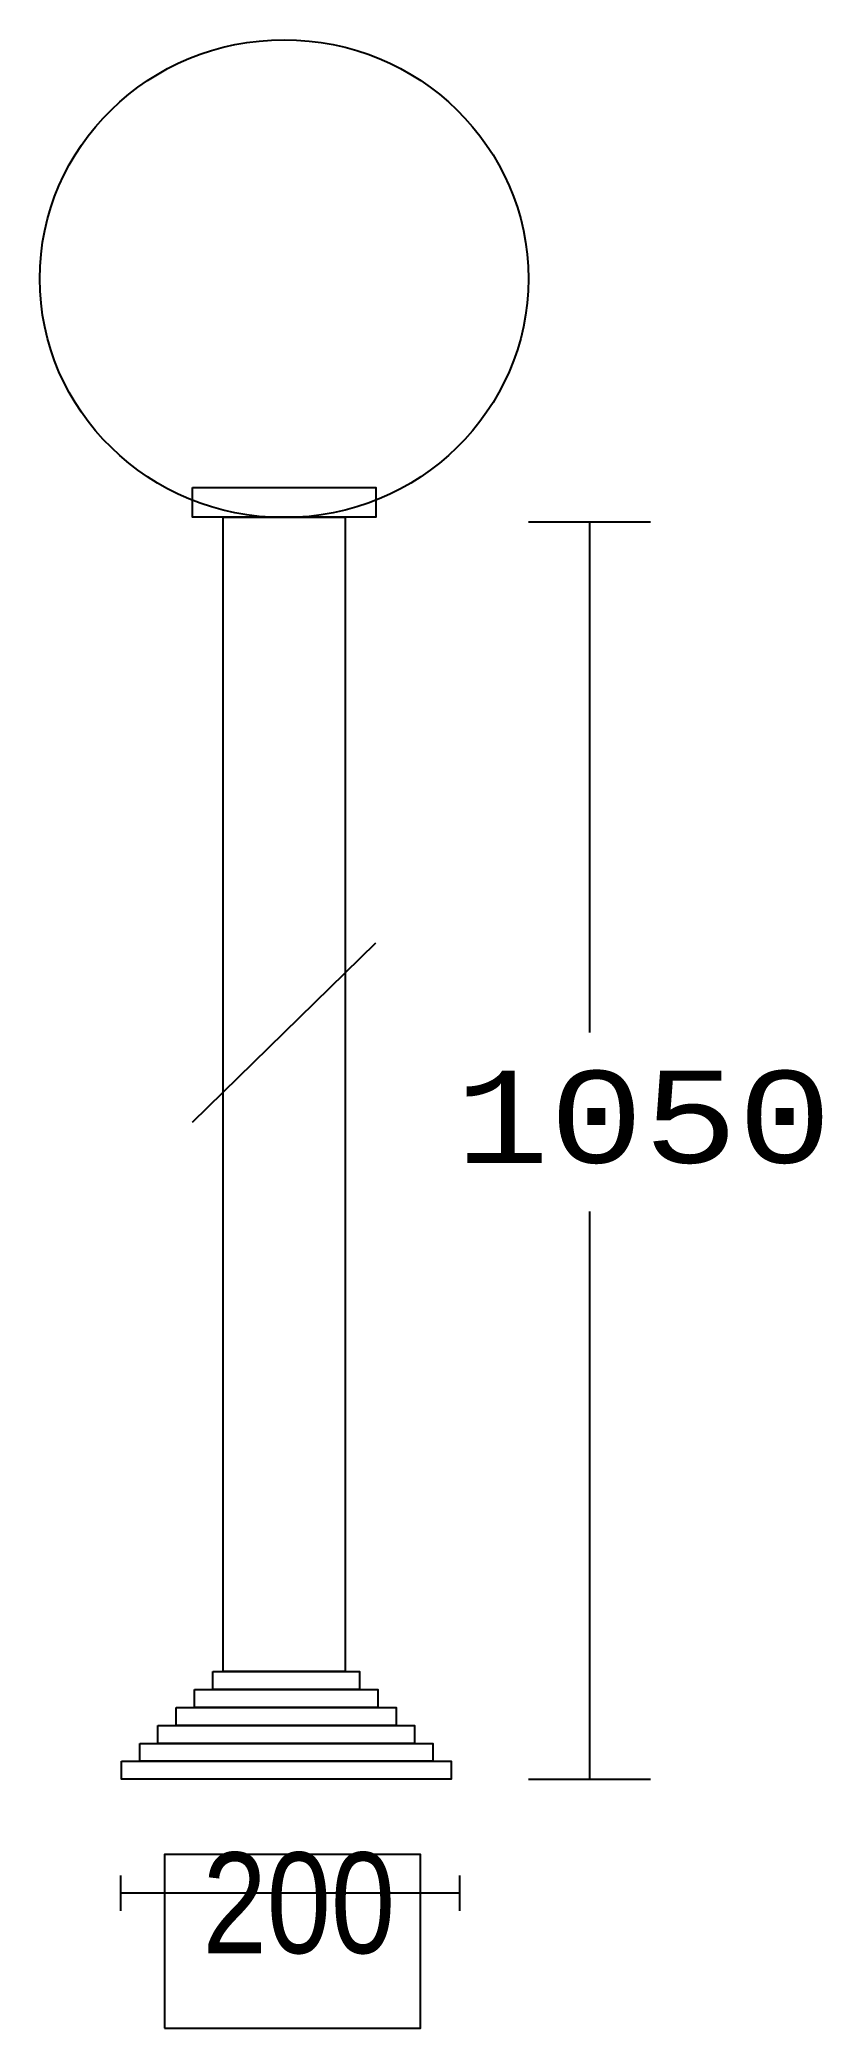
# Model space of a CAD drawing. Extents: x 1 to 133, y 0 to 337.
import ezdxf

# ---------------------------------------------------------------- set-up
doc = ezdxf.new("R2010")
doc.units = 0
doc.layers.add('LIVELLO_1', color=160, linetype='Continuous')
doc.styles.add('STD', font='txt')

# ---------------------------------------------------------------- blocks, each defined once
blk = doc.blocks.new('AI9-BLK1')
at = {"layer": 'LIVELLO_1', "color": 7}
for p, q in [((21.567676, 86.540971), (42.262881, 86.540971)), ((31.916226, 86.540971), (31.916226, 0.007751)), ((-35.344957, -15.180986), (-4.301546, 15.195972)), ((31.916226, -30.369378), (31.916226, -126.564023)), ((21.567676, -126.564023), (42.264776, -126.564023)), ((-47.525092, -142.87655), (-47.525092, -148.9003)), ((9.873127, -142.87655), (9.873127, -148.9003)), ((9.873127, -145.89032), (-47.525092, -145.89032))]:
    blk.add_line(p, q, dxfattribs=at)
for points in [[(-35.344957, 92.3966), (-4.301546, 92.3966), (-4.301546, 87.336443), (-35.344957, 87.336443)], [(-35.344957, 92.3966), (-4.297757, 92.3966), (-4.297757, 87.336443), (-35.344957, 87.336443)], [(-30.169046, 87.336443), (-9.47384, 87.336443), (-9.47384, 10.132026), (-9.47384, -108.335678), (-30.169046, -108.335678), (-30.169046, 11.017243)], [(-31.869889, -108.335678), (-7.033162, -108.335678), (-7.033162, -111.371841), (-31.869889, -111.371841)], [(-31.869889, -108.335678), (-7.036952, -108.335678), (-7.036952, -111.371841), (-31.869889, -111.371841)], [(-38.078813, -114.411793), (-0.826478, -114.411793), (-0.826478, -117.451401), (-38.078813, -117.451401)], [(-38.078813, -114.411793), (-0.826478, -114.411793), (-0.826478, -117.447611), (-38.078813, -117.447611)], [(-34.971509, -111.375631), (-3.929993, -111.375631), (-3.929993, -114.411793), (-34.971509, -114.411793)], [(-34.971509, -111.375631), (-3.933782, -111.375631), (-3.933782, -114.411793), (-34.971509, -114.411793)], [(-41.185772, -117.447611), (2.274969, -117.447611), (2.274969, -120.487564), (-41.185772, -120.487564)], [(-41.185772, -117.447611), (2.278758, -117.447611), (2.278758, -120.487564), (-41.185772, -120.487564)], [(-44.287391, -120.487564), (5.382273, -120.487564), (5.382273, -123.524071), (-44.287391, -123.524071)], [(-44.287391, -120.487564), (5.382273, -120.487564), (5.382273, -123.524071), (-44.287391, -123.524071)], [(-47.390906, -123.524071), (8.489404, -123.524071), (8.489404, -126.564023), (-47.390906, -126.564023)], [(-47.390906, -123.524071), (8.485615, -123.524071), (8.485615, -126.564023), (-47.390906, -126.564023)], [(-40.082136, -168.775745), (3.279731, -168.775745), (3.279731, -139.35084), (-40.082136, -139.35084)]]:
    blk.add_lwpolyline(points, close=True, dxfattribs=at)
blk.add_ellipse((-19.821443, 127.766706), major_axis=(-41.389119, 0), ratio=0.978452, dxfattribs=at)
at = {"layer": 'LIVELLO_1', "color": 7, "attachment_point": 1, "style": 'STD'}
for s, insert, char_height in [('\\fCourier|b0|i0;\\H15.6050;\\W1.02;\\C7;1050', (9.178251, -6.491696), 15.604974), ('\\fArial Narrow|b0|i0;\\H17.0722;\\C7;20\\H17.0722;0', (-33.638601, -138.982488), 17.072242)]:
    blk.add_mtext(s, dxfattribs=dict(at, insert=insert, char_height=char_height))

msp = doc.modelspace()

# ---------------------------------------------------------------- block references
at = {"layer": 'LIVELLO_1', "color": 7}
msp.add_blockref('AI9-BLK1', (61.742657, 168.818808), dxfattribs=at)

doc.saveas('drawing.dxf')
